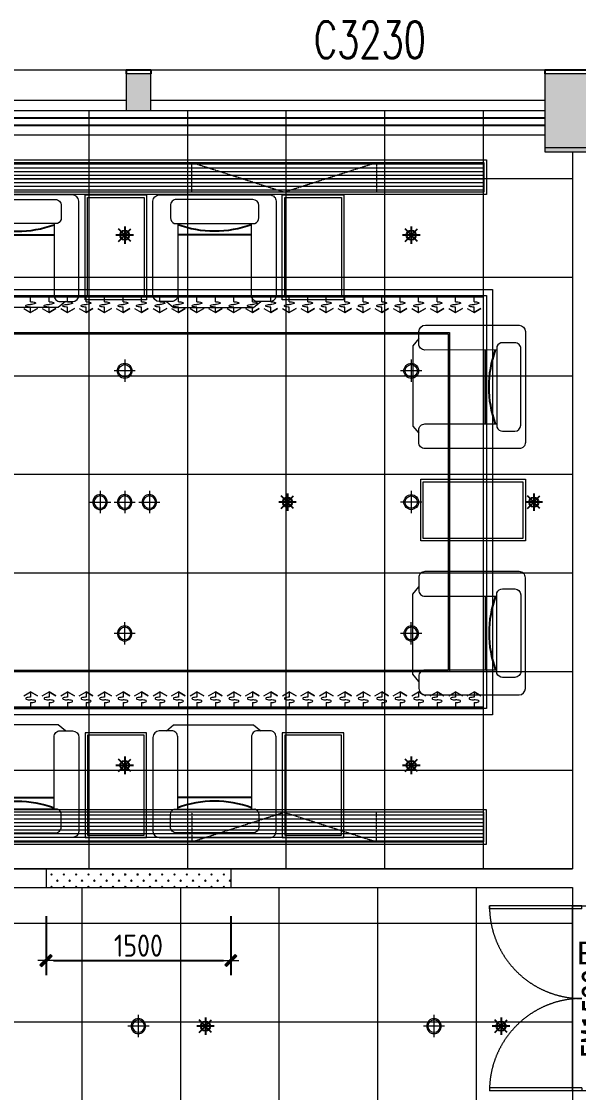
# Model space of a CAD drawing. Header units: millimetres. Extents: x 33621 to 401573, y -91663 to 133135.
# Drawn here: x 228307 to 232831, y -50974 to -42287 of the extents above; entities that cross this region are included whole.
import ezdxf
from ezdxf.enums import TextEntityAlignment as Align

# ---------------------------------------------------------------- set-up
doc = ezdxf.new("R2010")
doc.units = ezdxf.units.MM
doc.header["$LTSCALE"] = 10
for name, pattern in [('DASH', [0.35, 0.25, -0.1]), ('DASHDOT2', [0.5, 0.25, -0.125, 0, -0.125]), ('DOTE', [2.42, 2, -0.2, 0.02, -0.2]), ('HIDDEN', [0.375, 0.25, -0.125, 0, 0])]:
    doc.linetypes.add(name, pattern=pattern)
doc.layers.get('0').update_dxf_attribs({"color": 253})
doc.layers.get('Defpoints').update_dxf_attribs({"color": 250})
for name, color, linetype in [('3', 253, 'Continuous'), ('EQUIP_喷头', 253, 'Continuous'), ('FF-FURN', 253, 'Continuous'), ('SURFACE', 253, 'Continuous'), ('WINDOW_TEXT', 253, 'Continuous')]:
    doc.layers.add(name, color=color, linetype=linetype)
for name, color, linetype, lineweight in [('COLUMN', 253, 'Continuous', 0), ('DOOR【门】', 253, 'Continuous', 0), ('DS-4BS-FINISH【墙完成线】', 253, 'Continuous', 0), ('FC-FLOOR【地材分格】', 253, 'Continuous', 0), ('FF-Door【门】', 253, 'Continuous', 0), ('FF-FURN【成品家私】', 253, 'Continuous', 0), ('PUB_HATCH', 253, 'Continuous', 0), ('RC-FCU【空调设备】', 253, 'Continuous', 0), ('RC-FIN【天花轮廓线】', 253, 'Continuous', 0), ('RC-LIGHT【天花灯具】', 253, 'Continuous', 0), ('RC-LIGHT【灯带】', 253, 'DASHDOT2', 0), ('RC-STR【天花细线】', 253, 'Continuous', 0), ('TXT【平面空间文字】', 253, 'Continuous', 0), ('WALL', 253, 'Continuous', 0), ('Wall【墙体】', 253, 'Continuous', 0), ('WINDOW', 253, 'Continuous', 0), ('新建墙体', 253, 'Continuous', 0)]:
    doc.layers.add(name, color=color, linetype=linetype, lineweight=lineweight)
doc.styles.add('_TCH_WINDOW', font='SIMPLEX', dxfattribs={"bigfont": 'GBCBIG'})
doc.styles.add('CCD_DIM', font='ARCHS.SHX')
doc.styles.add('XZC', font='SIMPLEX.SHX', dxfattribs={"width": 0.7, "bigfont": 'hztxt.shx'})
doc.styles.add('文字', font='')
doc.styles.get('文字').set_extended_font_data('SimSun')
doc.linetypes.add('LED_LINE', pattern='A,12.7,-5.08,["LED",XZC,S=2.54,R=0,X=-2.54,Y=-1.27],-6.35', length=24.13)
doc.dimstyles.new('ZL_1：60', dxfattribs={"dimscale": 60, "dimtxt": 3, "dimasz": 1, "dimexe": 2, "dimexo": 2, "dimgap": 0.5, "dimtad": 1, "dimdec": 0, "dimrnd": 5, "dimdsep": 46, "dimtxsty": 'CCD_DIM', "dimblk": 'WS-cj', "dimblk1": 'WS-cj', "dimblk2": 'WS-cj', "dimcen": 0, "dimclrd": 44, "dimclre": 44, "dimclrt": 2, "dimadec": 0, "dimazin": 0, "dimtfac": 1, "dimtdec": 0, "dimtix": 1, "dimtofl": 0, "dimtmove": 2, "dimatfit": 3, "dimldrblk": 'hl_arrow2', "dimfxl": 6, "dimfxlon": 1, "dimarcsym": 0})
pattern_1 = [(360, (-5703957.705, -1241372.92), (7e-15, 30), [])]

# ---------------------------------------------------------------- blocks, each defined once
blk = doc.blocks.new('$WINLIB2D$00000004')
for p, q in [((-0.5, 0.5), (0.5, 0.5)), ((-0.5, 0.5), (-0.5, -0.5)), ((0.5, -0.5), (0.5, 0.5)), ((-0.5, 0.2406), (0.5, 0.2406)), ((-0.5, -0.5), (0.5, -0.5))]:
    blk.add_line(p, q)
blk = doc.blocks.new('做成ACAD TuKuai0038')
at = {"linetype": 'Continuous'}
for points in [[(23.7, 302.6), (416.4, 559, 0.414214), (428, 614.4), (384.3, 681.3, 0.401507), (325.3, 693), (-186.5, 358.8, 0.379737), (-197, 301.7), (197, -301.7, 0.414214), (252.4, -313.3), (766.8, 22.5, 0.414214), (778.4, 77.9), (734.6, 144.9, 0.414214), (679.3, 156.5), (286.9, -99.8)], [(-99, 278.9), (-32.9, 322.1, -0.307682), (11.4, 321.3), (298.9, -118.2, -0.311698), (282, -159.7), (215.9, -202.9, -0.41398), (161.3, -191.4), (-110.4, 224.3, -0.414214), (-99, 278.9, -1.849117)]]:
    blk.add_lwpolyline(points, format="xyb", dxfattribs=at)
blk.add_lwpolyline([(409.5, 642.7), (468.1, 624.4), (752.9, 188.3), (746.1, 127.3)], dxfattribs=at)
at = {"layer": 'FF-FURN', "color": 57, "linetype": 'Continuous'}
blk.add_line((348.8, -59.3), (85.8, 343.1), dxfattribs=at)
blk.add_arc((-383.7, -250.9), 695.4, 12.94173, 53.39279, dxfattribs=at)
blk = doc.blocks.new('DOOR_D02')
at = {"layer": 'FF-Door【门】'}
for p, q in [((-0.4842, 0.4998), (-0.5, 0.4998)), ((-0.5, 0), (-0.5, 0.4998)), ((-0.4842, 0), (-0.4842, 0.5)), ((0.4842, 0), (0.4842, 0.5)), ((0.4842, 0.4998), (0.5, 0.4998)), ((0.5, 0), (0.5, 0.4998)), ((-0.4842, 0), (-0.5, 0)), ((0.4842, 0), (0.5, 0))]:
    blk.add_line(p, q, dxfattribs=at)
at = {"layer": 'FF-Door【门】', "color": 8, "linetype": 'HIDDEN', "ltscale": 15}
for centre, start, end in [((-0.5, 0), 0, 90), ((0.4995, 0), 90, 180)]:
    blk.add_arc(centre, 0.4998, start, end, dxfattribs=at)
blk = doc.blocks.new('*U288')
for p, q in [((0, 0), (10500, 0)), ((10500, 0), (10500, -12)), ((10500, -12), (0, -12)), ((6825, -49.3), (6825, -12)), ((6975, -49.3), (6975, -12)), ((7125, -49.3), (7125, -12)), ((7275, -49.3), (7275, -12)), ((7425, -49.3), (7425, -12)), ((7575, -49.3), (7575, -12)), ((7725, -49.3), (7725, -12)), ((7875, -49.3), (7875, -12)), ((8025, -49.3), (8025, -12)), ((8175, -49.3), (8175, -12)), ((8325, -49.3), (8325, -12)), ((8475, -49.3), (8475, -12)), ((8625, -49.3), (8625, -12)), ((8775, -49.3), (8775, -12)), ((8925, -49.3), (8925, -12)), ((9075, -49.3), (9075, -12)), ((9225, -49.3), (9225, -12)), ((9375, -49.3), (9375, -12)), ((9525, -49.3), (9525, -12)), ((9675, -49.3), (9675, -12)), ((9825, -49.3), (9825, -12)), ((9975, -49.3), (9975, -12)), ((10125, -49.3), (10125, -12)), ((10275, -49.3), (10275, -12)), ((10425, -49.3), (10425, -12)), ((10425, -49.3), (10425, -12)), ((6769.6, -104.5), (6825, -136.2)), ((6825, -136.2), (6825, -93.2)), ((6880.4, -104.5), (6825, -136.2)), ((6825, -136.2), (6880.4, -104.5)), ((6919.6, -104.5), (6975, -136.2)), ((6975, -136.2), (6975, -93.2)), ((7030.4, -104.5), (6975, -136.2)), ((6975, -136.2), (7030.4, -104.5)), ((7069.6, -104.5), (7125, -136.2)), ((7125, -136.2), (7125, -93.2)), ((7180.4, -104.5), (7125, -136.2)), ((7125, -136.2), (7180.4, -104.5)), ((7219.6, -104.5), (7275, -136.2)), ((7275, -136.2), (7275, -93.2)), ((7330.4, -104.5), (7275, -136.2)), ((7275, -136.2), (7330.4, -104.5)), ((7369.6, -104.5), (7425, -136.2)), ((7425, -136.2), (7425, -93.2)), ((7480.4, -104.5), (7425, -136.2)), ((7425, -136.2), (7480.4, -104.5)), ((7519.6, -104.5), (7575, -136.2)), ((7575, -136.2), (7575, -93.2)), ((7630.4, -104.5), (7575, -136.2)), ((7575, -136.2), (7630.4, -104.5)), ((7669.6, -104.5), (7725, -136.2)), ((7725, -136.2), (7725, -93.2)), ((7780.4, -104.5), (7725, -136.2)), ((7725, -136.2), (7780.4, -104.5)), ((7819.6, -104.5), (7875, -136.2)), ((7875, -136.2), (7875, -93.2)), ((7930.4, -104.5), (7875, -136.2)), ((7875, -136.2), (7930.4, -104.5)), ((7969.6, -104.5), (8025, -136.2)), ((8025, -136.2), (8025, -93.2)), ((8080.4, -104.5), (8025, -136.2)), ((8025, -136.2), (8080.4, -104.5)), ((8119.6, -104.5), (8175, -136.2)), ((8175, -136.2), (8175, -93.2)), ((8230.4, -104.5), (8175, -136.2)), ((8175, -136.2), (8230.4, -104.5)), ((8269.6, -104.5), (8325, -136.2)), ((8325, -136.2), (8325, -93.2)), ((8380.4, -104.5), (8325, -136.2)), ((8325, -136.2), (8380.4, -104.5)), ((8419.6, -104.5), (8475, -136.2)), ((8475, -136.2), (8475, -93.2)), ((8530.4, -104.5), (8475, -136.2)), ((8475, -136.2), (8530.4, -104.5)), ((8569.6, -104.5), (8625, -136.2)), ((8625, -136.2), (8625, -93.2)), ((8680.4, -104.5), (8625, -136.2)), ((8625, -136.2), (8680.4, -104.5)), ((8719.6, -104.5), (8775, -136.2)), ((8775, -136.2), (8775, -93.2)), ((8830.4, -104.5), (8775, -136.2)), ((8775, -136.2), (8830.4, -104.5)), ((8869.6, -104.5), (8925, -136.2)), ((8925, -136.2), (8925, -93.2)), ((8980.4, -104.5), (8925, -136.2)), ((8925, -136.2), (8980.4, -104.5)), ((9019.6, -104.5), (9075, -136.2)), ((9075, -136.2), (9075, -93.2)), ((9130.4, -104.5), (9075, -136.2)), ((9075, -136.2), (9130.4, -104.5)), ((9169.6, -104.5), (9225, -136.2)), ((9225, -136.2), (9225, -93.2)), ((9280.4, -104.5), (9225, -136.2)), ((9225, -136.2), (9280.4, -104.5)), ((9319.6, -104.5), (9375, -136.2)), ((9375, -136.2), (9375, -93.2)), ((9430.4, -104.5), (9375, -136.2)), ((9375, -136.2), (9430.4, -104.5)), ((9469.6, -104.5), (9525, -136.2)), ((9525, -136.2), (9525, -93.2)), ((9580.4, -104.5), (9525, -136.2)), ((9525, -136.2), (9580.4, -104.5)), ((9619.6, -104.5), (9675, -136.2)), ((9675, -136.2), (9675, -93.2)), ((9730.4, -104.5), (9675, -136.2)), ((9675, -136.2), (9730.4, -104.5)), ((9769.6, -104.5), (9825, -136.2)), ((9825, -136.2), (9825, -93.2)), ((9880.4, -104.5), (9825, -136.2)), ((9825, -136.2), (9880.4, -104.5)), ((9919.6, -104.5), (9975, -136.2)), ((9975, -136.2), (9975, -93.2)), ((10030.4, -104.5), (9975, -136.2)), ((9975, -136.2), (10030.4, -104.5)), ((10069.6, -104.5), (10125, -136.2)), ((10125, -136.2), (10125, -93.2)), ((10180.4, -104.5), (10125, -136.2)), ((10125, -136.2), (10180.4, -104.5)), ((10219.6, -104.5), (10275, -136.2)), ((10275, -136.2), (10275, -93.2)), ((10330.4, -104.5), (10275, -136.2)), ((10275, -136.2), (10330.4, -104.5)), ((10369.6, -104.5), (10425, -136.2)), ((10369.6, -104.5), (10425, -136.2)), ((10425, -136.2), (10425, -93.2)), ((10425, -136.2), (10425, -93.2)), ((10480.4, -104.5), (10425, -136.2)), ((10425, -136.2), (10480.4, -104.5)), ((10480.4, -104.5), (10425, -136.2)), ((10425, -136.2), (10480.4, -104.5))]:
    blk.add_line(p, q)
at = {"extrusion": (0, 0, -1)}
for centre, major_axis, start_param, end_param in [((6790, -82.2), (3.69, -3.69), 1.137309, 3.57508), ((6822.5, -170.8), (-70.4, -70.4), 2.004284, 2.381239), ((6827.5, -148.9), (-70.4, -70.4), 2.33115, 2.708105), ((6827.5, 28.3), (70.4, -70.4), 0.433488, 0.810442), ((6860, -60.3), (3.69, -3.69), 4.278901, 6.716673), ((6940, -82.2), (3.69, -3.69), 1.137309, 3.57508), ((6972.5, -170.8), (-70.4, -70.4), 2.004284, 2.381239), ((6977.5, -148.9), (-70.4, -70.4), 2.33115, 2.708105), ((6977.5, 28.3), (70.4, -70.4), 0.433488, 0.810442), ((7010, -60.3), (3.69, -3.69), 4.278901, 6.716673), ((7090, -82.2), (3.69, -3.69), 1.137309, 3.57508), ((7122.5, -170.8), (-70.4, -70.4), 2.004284, 2.381239), ((7127.5, -148.9), (-70.4, -70.4), 2.33115, 2.708105), ((7127.5, 28.3), (70.4, -70.4), 0.433488, 0.810442), ((7160, -60.3), (3.69, -3.69), 4.278901, 6.716673), ((7240, -82.2), (3.69, -3.69), 1.137309, 3.57508), ((7272.5, -170.8), (-70.4, -70.4), 2.004284, 2.381239), ((7277.5, -148.9), (-70.4, -70.4), 2.33115, 2.708105), ((7277.5, 28.3), (70.4, -70.4), 0.433488, 0.810442), ((7310, -60.3), (3.69, -3.69), 4.278901, 6.716673), ((7390, -82.2), (3.69, -3.69), 1.137309, 3.57508), ((7422.5, -170.8), (-70.4, -70.4), 2.004284, 2.381239), ((7427.5, -148.9), (-70.4, -70.4), 2.33115, 2.708105), ((7427.5, 28.3), (70.4, -70.4), 0.433488, 0.810442), ((7460, -60.3), (3.69, -3.69), 4.278901, 6.716673), ((7540, -82.2), (3.69, -3.69), 1.137309, 3.57508), ((7572.5, -170.8), (-70.4, -70.4), 2.004284, 2.381239), ((7577.5, -148.9), (-70.4, -70.4), 2.33115, 2.708105), ((7577.5, 28.3), (70.4, -70.4), 0.433488, 0.810442), ((7610, -60.3), (3.69, -3.69), 4.278901, 6.716673), ((7690, -82.2), (3.69, -3.69), 1.137309, 3.57508), ((7722.5, -170.8), (-70.4, -70.4), 2.004284, 2.381239), ((7727.5, -148.9), (-70.4, -70.4), 2.33115, 2.708105), ((7727.5, 28.3), (70.4, -70.4), 0.433488, 0.810442), ((7760, -60.3), (3.69, -3.69), 4.278901, 6.716673), ((7840, -82.2), (3.69, -3.69), 1.137309, 3.57508), ((7872.5, -170.8), (-70.4, -70.4), 2.004284, 2.381239), ((7877.5, -148.9), (-70.4, -70.4), 2.33115, 2.708105), ((7877.5, 28.3), (70.4, -70.4), 0.433488, 0.810442), ((7910, -60.3), (3.69, -3.69), 4.278901, 6.716673), ((7990, -82.2), (3.69, -3.69), 1.137309, 3.57508), ((8022.5, -170.8), (-70.4, -70.4), 2.004284, 2.381239), ((8027.5, -148.9), (-70.4, -70.4), 2.33115, 2.708105), ((8027.5, 28.3), (70.4, -70.4), 0.433488, 0.810442), ((8060, -60.3), (3.69, -3.69), 4.278901, 6.716673), ((8140, -82.2), (3.69, -3.69), 1.137309, 3.57508), ((8172.5, -170.8), (-70.4, -70.4), 2.004284, 2.381239), ((8177.5, -148.9), (-70.4, -70.4), 2.33115, 2.708105), ((8177.5, 28.3), (70.4, -70.4), 0.433488, 0.810442), ((8210, -60.3), (3.69, -3.69), 4.278901, 6.716673), ((8290, -82.2), (3.69, -3.69), 1.137309, 3.57508), ((8322.5, -170.8), (-70.4, -70.4), 2.004284, 2.381239), ((8327.5, -148.9), (-70.4, -70.4), 2.33115, 2.708105), ((8327.5, 28.3), (70.4, -70.4), 0.433488, 0.810442), ((8360, -60.3), (3.69, -3.69), 4.278901, 6.716673), ((8440, -82.2), (3.69, -3.69), 1.137309, 3.57508), ((8472.5, -170.8), (-70.4, -70.4), 2.004284, 2.381239), ((8477.5, -148.9), (-70.4, -70.4), 2.33115, 2.708105), ((8477.5, 28.3), (70.4, -70.4), 0.433488, 0.810442), ((8510, -60.3), (3.69, -3.69), 4.278901, 6.716673), ((8590, -82.2), (3.69, -3.69), 1.137309, 3.57508), ((8622.5, -170.8), (-70.4, -70.4), 2.004284, 2.381239), ((8627.5, -148.9), (-70.4, -70.4), 2.33115, 2.708105), ((8627.5, 28.3), (70.4, -70.4), 0.433488, 0.810442), ((8660, -60.3), (3.69, -3.69), 4.278901, 6.716673), ((8740, -82.2), (3.69, -3.69), 1.137309, 3.57508), ((8772.5, -170.8), (-70.4, -70.4), 2.004284, 2.381239), ((8777.5, -148.9), (-70.4, -70.4), 2.33115, 2.708105), ((8777.5, 28.3), (70.4, -70.4), 0.433488, 0.810442), ((8810, -60.3), (3.69, -3.69), 4.278901, 6.716673), ((8890, -82.2), (3.69, -3.69), 1.137309, 3.57508), ((8922.5, -170.8), (-70.4, -70.4), 2.004284, 2.381239), ((8927.5, -148.9), (-70.4, -70.4), 2.33115, 2.708105), ((8927.5, 28.3), (70.4, -70.4), 0.433488, 0.810442), ((8960, -60.3), (3.69, -3.69), 4.278901, 6.716673), ((9040, -82.2), (3.69, -3.69), 1.137309, 3.57508), ((9072.5, -170.8), (-70.4, -70.4), 2.004284, 2.381239), ((9077.5, -148.9), (-70.4, -70.4), 2.33115, 2.708105), ((9077.5, 28.3), (70.4, -70.4), 0.433488, 0.810442), ((9110, -60.3), (3.69, -3.69), 4.278901, 6.716673), ((9190, -82.2), (3.69, -3.69), 1.137309, 3.57508), ((9222.5, -170.8), (-70.4, -70.4), 2.004284, 2.381239), ((9227.5, -148.9), (-70.4, -70.4), 2.33115, 2.708105), ((9227.5, 28.3), (70.4, -70.4), 0.433488, 0.810442), ((9260, -60.3), (3.69, -3.69), 4.278901, 6.716673), ((9340, -82.2), (3.69, -3.69), 1.137309, 3.57508), ((9372.5, -170.8), (-70.4, -70.4), 2.004284, 2.381239), ((9377.5, -148.9), (-70.4, -70.4), 2.33115, 2.708105), ((9377.5, 28.3), (70.4, -70.4), 0.433488, 0.810442), ((9410, -60.3), (3.69, -3.69), 4.278901, 6.716673), ((9490, -82.2), (3.69, -3.69), 1.137309, 3.57508), ((9522.5, -170.8), (-70.4, -70.4), 2.004284, 2.381239), ((9527.5, -148.9), (-70.4, -70.4), 2.33115, 2.708105), ((9527.5, 28.3), (70.4, -70.4), 0.433488, 0.810442), ((9560, -60.3), (3.69, -3.69), 4.278901, 6.716673), ((9640, -82.2), (3.69, -3.69), 1.137309, 3.57508), ((9672.5, -170.8), (-70.4, -70.4), 2.004284, 2.381239), ((9677.5, -148.9), (-70.4, -70.4), 2.33115, 2.708105), ((9677.5, 28.3), (70.4, -70.4), 0.433488, 0.810442), ((9710, -60.3), (3.69, -3.69), 4.278901, 6.716673), ((9790, -82.2), (3.69, -3.69), 1.137309, 3.57508), ((9822.5, -170.8), (-70.4, -70.4), 2.004284, 2.381239), ((9827.5, -148.9), (-70.4, -70.4), 2.33115, 2.708105), ((9827.5, 28.3), (70.4, -70.4), 0.433488, 0.810442), ((9860, -60.3), (3.69, -3.69), 4.278901, 6.716673), ((9940, -82.2), (3.69, -3.69), 1.137309, 3.57508), ((9972.5, -170.8), (-70.4, -70.4), 2.004284, 2.381239), ((9977.5, -148.9), (-70.4, -70.4), 2.33115, 2.708105), ((9977.5, 28.3), (70.4, -70.4), 0.433488, 0.810442), ((10010, -60.3), (3.69, -3.69), 4.278901, 6.716673), ((10090, -82.2), (3.69, -3.69), 1.137309, 3.57508), ((10122.5, -170.8), (-70.4, -70.4), 2.004284, 2.381239), ((10127.5, -148.9), (-70.4, -70.4), 2.33115, 2.708105), ((10127.5, 28.3), (70.4, -70.4), 0.433488, 0.810442), ((10160, -60.3), (3.69, -3.69), 4.278901, 6.716673), ((10240, -82.2), (3.69, -3.69), 1.137309, 3.57508), ((10272.5, -170.8), (-70.4, -70.4), 2.004284, 2.381239), ((10277.5, -148.9), (-70.4, -70.4), 2.33115, 2.708105), ((10277.5, 28.3), (70.4, -70.4), 0.433488, 0.810442), ((10310, -60.3), (3.69, -3.69), 4.278901, 6.716673), ((10390, -82.2), (3.69, -3.69), 1.137309, 3.57508), ((10390, -82.2), (3.69, -3.69), 1.137309, 3.57508), ((10422.5, -170.8), (-70.4, -70.4), 2.004284, 2.381239), ((10422.5, -170.8), (-70.4, -70.4), 2.004284, 2.381239), ((10427.5, -148.9), (-70.4, -70.4), 2.33115, 2.708105), ((10427.5, -148.9), (-70.4, -70.4), 2.33115, 2.708105), ((10427.5, 28.3), (70.4, -70.4), 0.433488, 0.810442), ((10427.5, 28.3), (70.4, -70.4), 0.433488, 0.810442), ((10460, -60.3), (3.69, -3.69), 4.278901, 6.716673), ((10460, -60.3), (3.69, -3.69), 4.278901, 6.716673), ((6822.5, 6.4), (70.4, -70.4), 0.760354, 1.137309), ((6972.5, 6.4), (70.4, -70.4), 0.760354, 1.137309), ((7122.5, 6.4), (70.4, -70.4), 0.760354, 1.137309), ((7272.5, 6.4), (70.4, -70.4), 0.760354, 1.137309), ((7422.5, 6.4), (70.4, -70.4), 0.760354, 1.137309), ((7572.5, 6.4), (70.4, -70.4), 0.760354, 1.137309), ((7722.5, 6.4), (70.4, -70.4), 0.760354, 1.137309), ((7872.5, 6.4), (70.4, -70.4), 0.760354, 1.137309), ((8022.5, 6.4), (70.4, -70.4), 0.760354, 1.137309), ((8172.5, 6.4), (70.4, -70.4), 0.760354, 1.137309), ((8322.5, 6.4), (70.4, -70.4), 0.760354, 1.137309), ((8472.5, 6.4), (70.4, -70.4), 0.760354, 1.137309), ((8622.5, 6.4), (70.4, -70.4), 0.760354, 1.137309), ((8772.5, 6.4), (70.4, -70.4), 0.760354, 1.137309), ((8922.5, 6.4), (70.4, -70.4), 0.760354, 1.137309), ((9072.5, 6.4), (70.4, -70.4), 0.760354, 1.137309), ((9222.5, 6.4), (70.4, -70.4), 0.760354, 1.137309), ((9372.5, 6.4), (70.4, -70.4), 0.760354, 1.137309), ((9522.5, 6.4), (70.4, -70.4), 0.760354, 1.137309), ((9672.5, 6.4), (70.4, -70.4), 0.760354, 1.137309), ((9822.5, 6.4), (70.4, -70.4), 0.760354, 1.137309), ((9972.5, 6.4), (70.4, -70.4), 0.760354, 1.137309), ((10122.5, 6.4), (70.4, -70.4), 0.760354, 1.137309), ((10272.5, 6.4), (70.4, -70.4), 0.760354, 1.137309), ((10422.5, 6.4), (70.4, -70.4), 0.760354, 1.137309), ((10422.5, 6.4), (70.4, -70.4), 0.760354, 1.137309)]:
    blk.add_ellipse(centre, major_axis=major_axis, ratio=1, start_param=start_param, end_param=end_param, dxfattribs=at)
blk = doc.blocks.new('圆形筒灯')
at = {"color": 251, "linetype": 'DOTE', "ltscale": 43.504693}
blk.add_line((0, 90.6), (0, -90.6), dxfattribs=at)
at = {"color": 251, "linetype": 'DOTE', "ltscale": 41.297046}
blk.add_line((86, 0), (-86, 0), dxfattribs=at)
blk.add_ellipse((0, 0), major_axis=(-42.4, 42.4), ratio=1, start_param=2.355868237233172, end_param=8.639053544412757)
at = {"color": 251}
blk.add_ellipse((0, 0), major_axis=(35.4, 35.4), ratio=1, start_param=5.49871431692557, end_param=11.78189962410516, dxfattribs=at)
blk = doc.blocks.new('*U287')
for p, q in [((0, 0), (10500, 0)), ((10500, 0), (10500, -12)), ((10500, -12), (0, -12)), ((6825, -49.3), (6825, -12)), ((6975, -49.3), (6975, -12)), ((7125, -49.3), (7125, -12)), ((7275, -49.3), (7275, -12)), ((7425, -49.3), (7425, -12)), ((7575, -49.3), (7575, -12)), ((7725, -49.3), (7725, -12)), ((7875, -49.3), (7875, -12)), ((8025, -49.3), (8025, -12)), ((8175, -49.3), (8175, -12)), ((8325, -49.3), (8325, -12)), ((8475, -49.3), (8475, -12)), ((8625, -49.3), (8625, -12)), ((8775, -49.3), (8775, -12)), ((8925, -49.3), (8925, -12)), ((9075, -49.3), (9075, -12)), ((9225, -49.3), (9225, -12)), ((9375, -49.3), (9375, -12)), ((9525, -49.3), (9525, -12)), ((9675, -49.3), (9675, -12)), ((9825, -49.3), (9825, -12)), ((9975, -49.3), (9975, -12)), ((10125, -49.3), (10125, -12)), ((10275, -49.3), (10275, -12)), ((10425, -49.3), (10425, -12)), ((10425, -49.3), (10425, -12)), ((6769.6, -104.5), (6825, -136.2)), ((6825, -136.2), (6825, -93.2)), ((6880.4, -104.5), (6825, -136.2)), ((6825, -136.2), (6880.4, -104.5)), ((6919.6, -104.5), (6975, -136.2)), ((6975, -136.2), (6975, -93.2)), ((7030.4, -104.5), (6975, -136.2)), ((6975, -136.2), (7030.4, -104.5)), ((7069.6, -104.5), (7125, -136.2)), ((7125, -136.2), (7125, -93.2)), ((7180.4, -104.5), (7125, -136.2)), ((7125, -136.2), (7180.4, -104.5)), ((7219.6, -104.5), (7275, -136.2)), ((7275, -136.2), (7275, -93.2)), ((7330.4, -104.5), (7275, -136.2)), ((7275, -136.2), (7330.4, -104.5)), ((7369.6, -104.5), (7425, -136.2)), ((7425, -136.2), (7425, -93.2)), ((7480.4, -104.5), (7425, -136.2)), ((7425, -136.2), (7480.4, -104.5)), ((7519.6, -104.5), (7575, -136.2)), ((7575, -136.2), (7575, -93.2)), ((7630.4, -104.5), (7575, -136.2)), ((7575, -136.2), (7630.4, -104.5)), ((7669.6, -104.5), (7725, -136.2)), ((7725, -136.2), (7725, -93.2)), ((7780.4, -104.5), (7725, -136.2)), ((7725, -136.2), (7780.4, -104.5)), ((7819.6, -104.5), (7875, -136.2)), ((7875, -136.2), (7875, -93.2)), ((7930.4, -104.5), (7875, -136.2)), ((7875, -136.2), (7930.4, -104.5)), ((7969.6, -104.5), (8025, -136.2)), ((8025, -136.2), (8025, -93.2)), ((8080.4, -104.5), (8025, -136.2)), ((8025, -136.2), (8080.4, -104.5)), ((8119.6, -104.5), (8175, -136.2)), ((8175, -136.2), (8175, -93.2)), ((8230.4, -104.5), (8175, -136.2)), ((8175, -136.2), (8230.4, -104.5)), ((8269.6, -104.5), (8325, -136.2)), ((8325, -136.2), (8325, -93.2)), ((8380.4, -104.5), (8325, -136.2)), ((8325, -136.2), (8380.4, -104.5)), ((8419.6, -104.5), (8475, -136.2)), ((8475, -136.2), (8475, -93.2)), ((8530.4, -104.5), (8475, -136.2)), ((8475, -136.2), (8530.4, -104.5)), ((8569.6, -104.5), (8625, -136.2)), ((8625, -136.2), (8625, -93.2)), ((8680.4, -104.5), (8625, -136.2)), ((8625, -136.2), (8680.4, -104.5)), ((8719.6, -104.5), (8775, -136.2)), ((8775, -136.2), (8775, -93.2)), ((8830.4, -104.5), (8775, -136.2)), ((8775, -136.2), (8830.4, -104.5)), ((8869.6, -104.5), (8925, -136.2)), ((8925, -136.2), (8925, -93.2)), ((8980.4, -104.5), (8925, -136.2)), ((8925, -136.2), (8980.4, -104.5)), ((9019.6, -104.5), (9075, -136.2)), ((9075, -136.2), (9075, -93.2)), ((9130.4, -104.5), (9075, -136.2)), ((9075, -136.2), (9130.4, -104.5)), ((9169.6, -104.5), (9225, -136.2)), ((9225, -136.2), (9225, -93.2)), ((9280.4, -104.5), (9225, -136.2)), ((9225, -136.2), (9280.4, -104.5)), ((9319.6, -104.5), (9375, -136.2)), ((9375, -136.2), (9375, -93.2)), ((9430.4, -104.5), (9375, -136.2)), ((9375, -136.2), (9430.4, -104.5)), ((9469.6, -104.5), (9525, -136.2)), ((9525, -136.2), (9525, -93.2)), ((9580.4, -104.5), (9525, -136.2)), ((9525, -136.2), (9580.4, -104.5)), ((9619.6, -104.5), (9675, -136.2)), ((9675, -136.2), (9675, -93.2)), ((9730.4, -104.5), (9675, -136.2)), ((9675, -136.2), (9730.4, -104.5)), ((9769.6, -104.5), (9825, -136.2)), ((9825, -136.2), (9825, -93.2)), ((9880.4, -104.5), (9825, -136.2)), ((9825, -136.2), (9880.4, -104.5)), ((9919.6, -104.5), (9975, -136.2)), ((9975, -136.2), (9975, -93.2)), ((10030.4, -104.5), (9975, -136.2)), ((9975, -136.2), (10030.4, -104.5)), ((10069.6, -104.5), (10125, -136.2)), ((10125, -136.2), (10125, -93.2)), ((10180.4, -104.5), (10125, -136.2)), ((10125, -136.2), (10180.4, -104.5)), ((10219.6, -104.5), (10275, -136.2)), ((10275, -136.2), (10275, -93.2)), ((10330.4, -104.5), (10275, -136.2)), ((10275, -136.2), (10330.4, -104.5)), ((10369.6, -104.5), (10425, -136.2)), ((10369.6, -104.5), (10425, -136.2)), ((10425, -136.2), (10425, -93.2)), ((10425, -136.2), (10425, -93.2)), ((10480.4, -104.5), (10425, -136.2)), ((10425, -136.2), (10480.4, -104.5)), ((10480.4, -104.5), (10425, -136.2)), ((10425, -136.2), (10480.4, -104.5))]:
    blk.add_line(p, q)
at = {"extrusion": (0, 0, -1)}
for centre, major_axis, start_param, end_param in [((6790, -82.2), (3.69, -3.69), 1.137309, 3.57508), ((6822.5, -170.8), (-70.4, -70.4), 2.004284, 2.381239), ((6827.5, -148.9), (-70.4, -70.4), 2.33115, 2.708105), ((6827.5, 28.3), (70.4, -70.4), 0.433488, 0.810442), ((6860, -60.3), (3.69, -3.69), 4.278901, 6.716673), ((6940, -82.2), (3.69, -3.69), 1.137309, 3.57508), ((6972.5, -170.8), (-70.4, -70.4), 2.004284, 2.381239), ((6977.5, -148.9), (-70.4, -70.4), 2.33115, 2.708105), ((6977.5, 28.3), (70.4, -70.4), 0.433488, 0.810442), ((7010, -60.3), (3.69, -3.69), 4.278901, 6.716673), ((7090, -82.2), (3.69, -3.69), 1.137309, 3.57508), ((7122.5, -170.8), (-70.4, -70.4), 2.004284, 2.381239), ((7127.5, -148.9), (-70.4, -70.4), 2.33115, 2.708105), ((7127.5, 28.3), (70.4, -70.4), 0.433488, 0.810442), ((7160, -60.3), (3.69, -3.69), 4.278901, 6.716673), ((7240, -82.2), (3.69, -3.69), 1.137309, 3.57508), ((7272.5, -170.8), (-70.4, -70.4), 2.004284, 2.381239), ((7277.5, -148.9), (-70.4, -70.4), 2.33115, 2.708105), ((7277.5, 28.3), (70.4, -70.4), 0.433488, 0.810442), ((7310, -60.3), (3.69, -3.69), 4.278901, 6.716673), ((7390, -82.2), (3.69, -3.69), 1.137309, 3.57508), ((7422.5, -170.8), (-70.4, -70.4), 2.004284, 2.381239), ((7427.5, -148.9), (-70.4, -70.4), 2.33115, 2.708105), ((7427.5, 28.3), (70.4, -70.4), 0.433488, 0.810442), ((7460, -60.3), (3.69, -3.69), 4.278901, 6.716673), ((7540, -82.2), (3.69, -3.69), 1.137309, 3.57508), ((7572.5, -170.8), (-70.4, -70.4), 2.004284, 2.381239), ((7577.5, -148.9), (-70.4, -70.4), 2.33115, 2.708105), ((7577.5, 28.3), (70.4, -70.4), 0.433488, 0.810442), ((7610, -60.3), (3.69, -3.69), 4.278901, 6.716673), ((7690, -82.2), (3.69, -3.69), 1.137309, 3.57508), ((7722.5, -170.8), (-70.4, -70.4), 2.004284, 2.381239), ((7727.5, -148.9), (-70.4, -70.4), 2.33115, 2.708105), ((7727.5, 28.3), (70.4, -70.4), 0.433488, 0.810442), ((7760, -60.3), (3.69, -3.69), 4.278901, 6.716673), ((7840, -82.2), (3.69, -3.69), 1.137309, 3.57508), ((7872.5, -170.8), (-70.4, -70.4), 2.004284, 2.381239), ((7877.5, -148.9), (-70.4, -70.4), 2.33115, 2.708105), ((7877.5, 28.3), (70.4, -70.4), 0.433488, 0.810442), ((7910, -60.3), (3.69, -3.69), 4.278901, 6.716673), ((7990, -82.2), (3.69, -3.69), 1.137309, 3.57508), ((8022.5, -170.8), (-70.4, -70.4), 2.004284, 2.381239), ((8027.5, -148.9), (-70.4, -70.4), 2.33115, 2.708105), ((8027.5, 28.3), (70.4, -70.4), 0.433488, 0.810442), ((8060, -60.3), (3.69, -3.69), 4.278901, 6.716673), ((8140, -82.2), (3.69, -3.69), 1.137309, 3.57508), ((8172.5, -170.8), (-70.4, -70.4), 2.004284, 2.381239), ((8177.5, -148.9), (-70.4, -70.4), 2.33115, 2.708105), ((8177.5, 28.3), (70.4, -70.4), 0.433488, 0.810442), ((8210, -60.3), (3.69, -3.69), 4.278901, 6.716673), ((8290, -82.2), (3.69, -3.69), 1.137309, 3.57508), ((8322.5, -170.8), (-70.4, -70.4), 2.004284, 2.381239), ((8327.5, -148.9), (-70.4, -70.4), 2.33115, 2.708105), ((8327.5, 28.3), (70.4, -70.4), 0.433488, 0.810442), ((8360, -60.3), (3.69, -3.69), 4.278901, 6.716673), ((8440, -82.2), (3.69, -3.69), 1.137309, 3.57508), ((8472.5, -170.8), (-70.4, -70.4), 2.004284, 2.381239), ((8477.5, -148.9), (-70.4, -70.4), 2.33115, 2.708105), ((8477.5, 28.3), (70.4, -70.4), 0.433488, 0.810442), ((8510, -60.3), (3.69, -3.69), 4.278901, 6.716673), ((8590, -82.2), (3.69, -3.69), 1.137309, 3.57508), ((8622.5, -170.8), (-70.4, -70.4), 2.004284, 2.381239), ((8627.5, -148.9), (-70.4, -70.4), 2.33115, 2.708105), ((8627.5, 28.3), (70.4, -70.4), 0.433488, 0.810442), ((8660, -60.3), (3.69, -3.69), 4.278901, 6.716673), ((8740, -82.2), (3.69, -3.69), 1.137309, 3.57508), ((8772.5, -170.8), (-70.4, -70.4), 2.004284, 2.381239), ((8777.5, -148.9), (-70.4, -70.4), 2.33115, 2.708105), ((8777.5, 28.3), (70.4, -70.4), 0.433488, 0.810442), ((8810, -60.3), (3.69, -3.69), 4.278901, 6.716673), ((8890, -82.2), (3.69, -3.69), 1.137309, 3.57508), ((8922.5, -170.8), (-70.4, -70.4), 2.004284, 2.381239), ((8927.5, -148.9), (-70.4, -70.4), 2.33115, 2.708105), ((8927.5, 28.3), (70.4, -70.4), 0.433488, 0.810442), ((8960, -60.3), (3.69, -3.69), 4.278901, 6.716673), ((9040, -82.2), (3.69, -3.69), 1.137309, 3.57508), ((9072.5, -170.8), (-70.4, -70.4), 2.004284, 2.381239), ((9077.5, -148.9), (-70.4, -70.4), 2.33115, 2.708105), ((9077.5, 28.3), (70.4, -70.4), 0.433488, 0.810442), ((9110, -60.3), (3.69, -3.69), 4.278901, 6.716673), ((9190, -82.2), (3.69, -3.69), 1.137309, 3.57508), ((9222.5, -170.8), (-70.4, -70.4), 2.004284, 2.381239), ((9227.5, -148.9), (-70.4, -70.4), 2.33115, 2.708105), ((9227.5, 28.3), (70.4, -70.4), 0.433488, 0.810442), ((9260, -60.3), (3.69, -3.69), 4.278901, 6.716673), ((9340, -82.2), (3.69, -3.69), 1.137309, 3.57508), ((9372.5, -170.8), (-70.4, -70.4), 2.004284, 2.381239), ((9377.5, -148.9), (-70.4, -70.4), 2.33115, 2.708105), ((9377.5, 28.3), (70.4, -70.4), 0.433488, 0.810442), ((9410, -60.3), (3.69, -3.69), 4.278901, 6.716673), ((9490, -82.2), (3.69, -3.69), 1.137309, 3.57508), ((9522.5, -170.8), (-70.4, -70.4), 2.004284, 2.381239), ((9527.5, -148.9), (-70.4, -70.4), 2.33115, 2.708105), ((9527.5, 28.3), (70.4, -70.4), 0.433488, 0.810442), ((9560, -60.3), (3.69, -3.69), 4.278901, 6.716673), ((9640, -82.2), (3.69, -3.69), 1.137309, 3.57508), ((9672.5, -170.8), (-70.4, -70.4), 2.004284, 2.381239), ((9677.5, -148.9), (-70.4, -70.4), 2.33115, 2.708105), ((9677.5, 28.3), (70.4, -70.4), 0.433488, 0.810442), ((9710, -60.3), (3.69, -3.69), 4.278901, 6.716673), ((9790, -82.2), (3.69, -3.69), 1.137309, 3.57508), ((9822.5, -170.8), (-70.4, -70.4), 2.004284, 2.381239), ((9827.5, -148.9), (-70.4, -70.4), 2.33115, 2.708105), ((9827.5, 28.3), (70.4, -70.4), 0.433488, 0.810442), ((9860, -60.3), (3.69, -3.69), 4.278901, 6.716673), ((9940, -82.2), (3.69, -3.69), 1.137309, 3.57508), ((9972.5, -170.8), (-70.4, -70.4), 2.004284, 2.381239), ((9977.5, -148.9), (-70.4, -70.4), 2.33115, 2.708105), ((9977.5, 28.3), (70.4, -70.4), 0.433488, 0.810442), ((10010, -60.3), (3.69, -3.69), 4.278901, 6.716673), ((10090, -82.2), (3.69, -3.69), 1.137309, 3.57508), ((10122.5, -170.8), (-70.4, -70.4), 2.004284, 2.381239), ((10127.5, -148.9), (-70.4, -70.4), 2.33115, 2.708105), ((10127.5, 28.3), (70.4, -70.4), 0.433488, 0.810442), ((10160, -60.3), (3.69, -3.69), 4.278901, 6.716673), ((10240, -82.2), (3.69, -3.69), 1.137309, 3.57508), ((10272.5, -170.8), (-70.4, -70.4), 2.004284, 2.381239), ((10277.5, -148.9), (-70.4, -70.4), 2.33115, 2.708105), ((10277.5, 28.3), (70.4, -70.4), 0.433488, 0.810442), ((10310, -60.3), (3.69, -3.69), 4.278901, 6.716673), ((10390, -82.2), (3.69, -3.69), 1.137309, 3.57508), ((10390, -82.2), (3.69, -3.69), 1.137309, 3.57508), ((10422.5, -170.8), (-70.4, -70.4), 2.004284, 2.381239), ((10422.5, -170.8), (-70.4, -70.4), 2.004284, 2.381239), ((10427.5, -148.9), (-70.4, -70.4), 2.33115, 2.708105), ((10427.5, -148.9), (-70.4, -70.4), 2.33115, 2.708105), ((10427.5, 28.3), (70.4, -70.4), 0.433488, 0.810442), ((10427.5, 28.3), (70.4, -70.4), 0.433488, 0.810442), ((10460, -60.3), (3.69, -3.69), 4.278901, 6.716673), ((10460, -60.3), (3.69, -3.69), 4.278901, 6.716673), ((6822.5, 6.4), (70.4, -70.4), 0.760354, 1.137309), ((6972.5, 6.4), (70.4, -70.4), 0.760354, 1.137309), ((7122.5, 6.4), (70.4, -70.4), 0.760354, 1.137309), ((7272.5, 6.4), (70.4, -70.4), 0.760354, 1.137309), ((7422.5, 6.4), (70.4, -70.4), 0.760354, 1.137309), ((7572.5, 6.4), (70.4, -70.4), 0.760354, 1.137309), ((7722.5, 6.4), (70.4, -70.4), 0.760354, 1.137309), ((7872.5, 6.4), (70.4, -70.4), 0.760354, 1.137309), ((8022.5, 6.4), (70.4, -70.4), 0.760354, 1.137309), ((8172.5, 6.4), (70.4, -70.4), 0.760354, 1.137309), ((8322.5, 6.4), (70.4, -70.4), 0.760354, 1.137309), ((8472.5, 6.4), (70.4, -70.4), 0.760354, 1.137309), ((8622.5, 6.4), (70.4, -70.4), 0.760354, 1.137309), ((8772.5, 6.4), (70.4, -70.4), 0.760354, 1.137309), ((8922.5, 6.4), (70.4, -70.4), 0.760354, 1.137309), ((9072.5, 6.4), (70.4, -70.4), 0.760354, 1.137309), ((9222.5, 6.4), (70.4, -70.4), 0.760354, 1.137309), ((9372.5, 6.4), (70.4, -70.4), 0.760354, 1.137309), ((9522.5, 6.4), (70.4, -70.4), 0.760354, 1.137309), ((9672.5, 6.4), (70.4, -70.4), 0.760354, 1.137309), ((9822.5, 6.4), (70.4, -70.4), 0.760354, 1.137309), ((9972.5, 6.4), (70.4, -70.4), 0.760354, 1.137309), ((10122.5, 6.4), (70.4, -70.4), 0.760354, 1.137309), ((10272.5, 6.4), (70.4, -70.4), 0.760354, 1.137309), ((10422.5, 6.4), (70.4, -70.4), 0.760354, 1.137309), ((10422.5, 6.4), (70.4, -70.4), 0.760354, 1.137309)]:
    blk.add_ellipse(centre, major_axis=major_axis, ratio=1, start_param=start_param, end_param=end_param, dxfattribs=at)
blk = doc.blocks.new('WS-cj')
blk.add_hatch(color=2).paths.add_polyline_path([(0.59, 0.82), (-0.82, -0.59), (-0.59, -0.82), (0.82, 0.59)])
at = {"color": 2, "linetype": 'ByBlock', "lineweight": 0}
for p, q in [((-1.1, 0), (0, 0)), ((0, 0), (1.1, 0))]:
    blk.add_line(p, q, dxfattribs=at)
at = {"color": 2}
blk.add_lwpolyline([(0.59, 0.82), (-0.82, -0.59), (-0.59, -0.82), (0.82, 0.59)], close=True, dxfattribs=at)
blk = doc.blocks.new('*D366')
at = {"layer": 'Defpoints', "color": 0, "transparency": 16777216}
for p in [(228506.7, -49422.4), (230006.7, -49422.4), (230006.7, -49902.4)]:
    blk.add_point(p, dxfattribs=at)
at = {"layer": '新建墙体', "color": 44, "lineweight": -2, "transparency": 16777216}
for p, q in [((228506.7, -49542.4), (228506.7, -50022.4)), ((230006.7, -49542.4), (230006.7, -50022.4)), ((228566.7, -49902.4), (229946.7, -49902.4))]:
    blk.add_line(p, q, dxfattribs=at)
at = {"layer": '新建墙体', "color": 44, "lineweight": -2, "transparency": 16777216, "xscale": 60, "yscale": 60, "zscale": 60, "rotation": 180}
blk.add_blockref('WS-cj', (228506.7, -49902.4), dxfattribs=at)
at = {"layer": '新建墙体', "color": 44, "lineweight": -2, "transparency": 16777216, "xscale": 60, "yscale": 60, "zscale": 60}
blk.add_blockref('WS-cj', (230006.7, -49902.4), dxfattribs=at)
at = {"layer": '新建墙体', "color": 2, "transparency": 16777216, "insert": (229256.7, -49782.4), "char_height": 180, "attachment_point": 5, "style": 'CCD_DIM'}
blk.add_mtext('1500', dxfattribs=at)
blk = doc.blocks.new('hl_arrow2')
at = {"color": 2}
blk.add_line((-0.22, 0), (-1, 0), dxfattribs=at)
blk.add_lwpolyline([(-0.22, 0), (-0.86, -0.69), (-0.65, -0.86), (0, 0), (-0.65, 0.86), (-0.86, 0.69)], close=True, dxfattribs=at)
blk = doc.blocks.new('$TwtSys$00000125')
at = {"color": 9}
for p, q in [((0.57, 0), (-0.57, 0)), ((0.403, -0.403), (-0.403, 0.403)), ((-0.403, -0.403), (0.403, 0.403)), ((0, 0.57), (0, -0.57))]:
    blk.add_line(p, q, dxfattribs=at)
at = {"color": 8}
blk.add_circle((0, 0), 0.3, dxfattribs=at)

msp = doc.modelspace()

# ---------------------------------------------------------------- hatches: boundary and pattern name
at = {"layer": 'FC-FLOOR【地材分格】'}
h = msp.add_hatch(dxfattribs=at)
h.set_pattern_fill('_USER', color=256, scale=800, double=1, pattern_type=0)
h.set_pattern_definition([(0, (0, 0), (0, 800), []), (90, (0, 0), (-800, 5e-14), [])])
h.paths.add_polyline_path([(214931.7, -43010.6), (218156.7, -43010.6), (218156.7, -49310.6), (232781.7, -49310.6), (232781.7, -51076.7), (232556.7, -51076.7), (232556.7, -51569.3), (225956.7, -51569.3), (225956.7, -51110.6), (225356.7, -51110.6), (225356.7, -51569.3), (218756.7, -51560.6), (218756.7, -51110.6), (218156.7, -51110.6), (218156.7, -51560.6), (211556.7, -51560.6), (211556.7, -51110.6), (210956.7, -51110.6), (210956.7, -51560.6), (204356.7, -51560.6), (204356.7, -51110.6), (203756.7, -51110.6), (203756.7, -51560.6), (197156.7, -51560.6), (197156.7, -51110.6), (196556.7, -51110.6), (196556.7, -51560.6), (189956.7, -51560.6), (189956.7, -51110.6), (189356.7, -51110.6), (189356.7, -51560.6), (182756.7, -51560.6), (182756.7, -51110.6), (182156.7, -51110.6), (182156.7, -51560.6), (175556.7, -51560.6), (175556.7, -51110.6), (174956.7, -51110.6), (174956.7, -51560.6), (168356.7, -51560.6), (168356.7, -49340.6), (168356.7, -49310.6), (186131.2, -49310.6), (186131.2, -43010.6), (189356.7, -43010.6), (189356.7, -49310.6), (214931.7, -49310.6), (214931.7, -43310.6)])
h = msp.add_hatch(dxfattribs=at)
h.set_pattern_fill('_USER', color=256, scale=800, double=1, pattern_type=0)
h.set_pattern_definition([(0, (220856.7, -45960.56), (0, 800), []), (90, (220856.7, -45960.56), (-800, 5e-14), [])])
h.paths.add_polyline_path([(218756.7, -43010.6), (225356.7, -43010.6), (225356.7, -43310.6), (225956.7, -43310.6), (225956.7, -43010.6), (232556.7, -43010.6), (232556.7, -43344.4), (232781.7, -43344.4), (232781.7, -49160.6), (220856.7, -49160.6), (220856.7, -45410.6), (218306.7, -45410.6), (218306.7, -43310.6), (218756.7, -43310.6)])
at = {"layer": 'PUB_HATCH'}
for points in [[(229156.7, -43010.6), (229356.7, -43010.6), (229356.7, -42710.6), (229156.7, -42710.6)], [(232556.7, -43310.6), (233156.7, -43310.6), (233156.7, -42710.6), (232556.7, -42710.6)], [(232556.7, -43344.4), (233156.7, -43344.4), (233156.7, -42744.4), (232556.7, -42744.4)]]:
    msp.add_hatch(color=256, dxfattribs=at).paths.add_polyline_path(points)
at = {"layer": 'RC-FCU【空调设备】'}
h = msp.add_hatch(dxfattribs=at)
h.set_pattern_fill('_USER', color=8, scale=30, angle=360, pattern_type=0)
h.set_pattern_definition(pattern_1)
h.paths.add_polyline_path([(232061.7, -43670.6), (232061.7, -43430.6), (221576.7, -43430.6), (221576.7, -43670.6)])
h = msp.add_hatch(dxfattribs=at)
h.set_pattern_fill('_USER', color=8, scale=30, angle=360, pattern_type=0)
h.set_pattern_definition(pattern_1)
h.paths.add_polyline_path([(232061.7, -48700.6), (232061.7, -48940.6), (221576.7, -48940.6), (221576.7, -48700.6)])
at = {"layer": '新建墙体'}
h = msp.add_hatch(dxfattribs=at)
h.set_pattern_fill('石膏板', color=256, scale=20, pattern_type=2)
h.set_pattern_definition([(45, (2406494.96, -1420461.51), (-50.0000013, 50.0000013), [16, -54.71068]), (135, (2406606.28, -1420461.51), (-50.0000013, -50.0000013), [16, -54.71068])])
h.paths.add_polyline_path([(228506.7, -49160.6), (230006.7, -49160.6), (230006.7, -49310.6), (228506.7, -49310.6)])

# ---------------------------------------------------------------- linework, layer by layer
at = {"layer": '3'}
for p, q in [((232556.7, -43070.6), (225956.7, -43070.6)), ((232556.7, -43130.6), (225956.7, -43130.6))]:
    msp.add_line(p, q, dxfattribs=at)
at = {"layer": 'COLUMN'}
for p, q in [((233156.7, -42710.6), (232556.7, -42710.6)), ((232556.7, -43010.6), (232556.7, -43310.6)), ((232556.7, -43044.4), (232556.7, -43344.4)), ((232556.7, -43310.6), (233156.7, -43310.6)), ((232556.7, -43344.4), (233156.7, -43344.4))]:
    msp.add_line(p, q, dxfattribs=at)
at = {"layer": 'DS-4BS-FINISH【墙完成线】'}
for points in [[(215156.7, -43010.6), (218156.7, -43010.6), (218156.7, -49310.6), (232781.7, -49310.6), (232781.7, -51076.7), (232556.7, -51076.7), (232556.7, -51569.3), (225956.7, -51569.3), (225956.7, -51110.6), (225356.7, -51110.6), (225356.7, -51569.3), (218756.7, -51560.6), (218756.7, -51110.6), (218156.7, -51110.6), (218156.7, -51560.6), (211556.7, -51560.6)], [(218756.7, -43010.6), (225356.7, -43010.6), (225356.7, -43310.6), (225956.7, -43310.6), (225956.7, -43010.6), (232556.7, -43010.6), (232556.7, -43344.4), (232781.7, -43344.4), (232781.7, -49160.6), (220856.7, -49160.6), (220856.7, -45410.6), (218306.7, -45410.6), (218306.7, -43310.6), (218756.7, -43310.6), (218756.7, -43010.6)]]:
    msp.add_lwpolyline(points, dxfattribs=at)
at = {"layer": 'FF-FURN【成品家私】'}
for points in [[(229323.6, -44543.7), (228823.6, -44543.7), (228823.6, -43693.7), (229323.6, -43693.7)], [(230924.6, -44543.7), (230424.6, -44543.7), (230424.6, -43693.7), (230924.6, -43693.7)], [(229303.6, -44523.7), (228843.6, -44523.7), (228843.6, -43713.7), (229303.6, -43713.7)], [(230904.6, -44523.7), (230444.6, -44523.7), (230444.6, -43713.7), (230904.6, -43713.7)], [(232398.9, -45999.7), (232398.9, -46499.7), (231548.9, -46499.7), (231548.9, -45999.7)], [(232378.9, -46019.7), (232378.9, -46479.7), (231568.9, -46479.7), (231568.9, -46019.7)], [(229323.6, -48055.7), (228823.6, -48055.7), (228823.6, -48905.7), (229323.6, -48905.7)], [(229303.6, -48075.7), (228843.6, -48075.7), (228843.6, -48885.7), (229303.6, -48885.7)], [(230924.6, -48055.7), (230424.6, -48055.7), (230424.6, -48905.7), (230924.6, -48905.7)], [(230904.6, -48075.7), (230444.6, -48075.7), (230444.6, -48885.7), (230904.6, -48885.7)]]:
    msp.add_lwpolyline(points, close=True, dxfattribs=at)
at = {"layer": 'RC-FCU【空调设备】'}
for points in [[(221556.7, -43690.6), (221556.7, -43410.6), (232081.7, -43410.6), (232081.7, -43690.6)], [(221556.7, -48680.6), (221556.7, -48960.6), (232081.7, -48960.6), (232081.7, -48680.6)]]:
    msp.add_lwpolyline(points, close=True, dxfattribs=at)
at = {"layer": 'RC-FCU【空调设备】', "color": 8}
for points in [[(221576.7, -43670.6), (221576.7, -43430.6), (232061.7, -43430.6), (232061.7, -43670.6)], [(221576.7, -48700.6), (221576.7, -48940.6), (232061.7, -48940.6), (232061.7, -48700.6)]]:
    msp.add_lwpolyline(points, close=True, dxfattribs=at)
at = {"layer": 'RC-FCU【空调设备】', "color": 8, "linetype": 'DASH'}
for points in [[(229690, -43670.6), (229690, -43430.6), (231190, -43430.6), (231190, -43670.6)], [(229690, -48700.6), (229690, -48940.6), (231190, -48940.6), (231190, -48700.6)]]:
    msp.add_lwpolyline(points, close=True, dxfattribs=at)
for points in [[(229690, -43430.6), (230440, -43670.6), (231190, -43430.6)], [(229690, -48940.6), (230440, -48700.6), (231190, -48940.6)]]:
    msp.add_lwpolyline(points, dxfattribs=at)
at = {"layer": 'RC-FIN【天花轮廓线】'}
msp.add_line((232556.7, -43210.6), (218756.7, -43210.6), dxfattribs=at)
for points in [[(221556.7, -44510.6), (232081.7, -44510.6), (232081.7, -47860.6), (221556.7, -47860.6)], [(232781.7, -49460.8), (232931.7, -49460.8), (232931.7, -50960.8), (232781.7, -50960.8)]]:
    msp.add_lwpolyline(points, close=True, dxfattribs=at)
at = {"layer": 'RC-LIGHT【灯带】', "linetype": 'LED_LINE', "ltscale": 0.015}
msp.add_lwpolyline([(221506.7, -44460.6), (232131.7, -44460.6), (232131.7, -47910.6), (221506.7, -47910.6)], close=True, dxfattribs=at)
at = {"layer": 'RC-STR【天花细线】'}
for points in [[(221856.7, -44810.6), (231781.7, -44810.6), (231781.7, -47560.6), (221856.7, -47560.6)], [(221866.7, -44820.6), (231771.7, -44820.6), (231771.7, -47550.6), (221866.7, -47550.6)]]:
    msp.add_lwpolyline(points, close=True, dxfattribs=at)
at = {"layer": 'SURFACE'}
for p, q in [((229156.7, -42680.6), (229156.7, -42710.6)), ((229156.7, -42680.6), (229356.7, -42680.6)), ((229356.7, -42680.6), (229356.7, -42710.6)), ((232556.7, -42680.6), (232556.7, -42710.6)), ((232556.7, -42680.6), (233156.7, -42680.6))]:
    msp.add_line(p, q, dxfattribs=at)
at = {"layer": 'WALL'}
for p, q in [((229356.7, -42710.6), (229156.7, -42710.6)), ((229156.7, -42710.6), (229156.7, -43010.6)), ((229356.7, -43010.6), (229356.7, -42710.6)), ((229156.7, -43010.6), (229356.7, -43010.6))]:
    msp.add_line(p, q, dxfattribs=at)
at = {"layer": 'Wall【墙体】', "color": 9}
for p, q in [((232781.7, -43344.4), (232781.7, -49160.6)), ((232781.7, -49160.6), (223059, -49160.6)), ((223059, -49310.6), (232781.7, -49310.6)), ((232781.7, -49310.6), (232781.7, -49460.8)), ((232781.7, -49460.8), (232931.7, -49460.8)), ((232931.7, -50960.8), (232781.7, -50960.8)), ((232781.7, -50960.8), (232781.7, -51110.6))]:
    msp.add_line(p, q, dxfattribs=at)
at = {"layer": '新建墙体'}
for p, q in [((228506.7, -49160.6), (228506.7, -49310.6)), ((230006.7, -49160.6), (230006.7, -49310.6))]:
    msp.add_line(p, q, dxfattribs=at)

# ---------------------------------------------------------------- block references
at = {"layer": 'DOOR【门】'}
ref = msp.add_blockref('DOOR_D02', (232856.7, -50210.8), dxfattribs=dict(at, xscale=1500, yscale=1500, zscale=1500, rotation=89.99999999895059))
ref.add_attrib('A', 'FM1522甲', dxfattribs={"layer": 'TXT【平面空间文字】', "height": 225, "rotation": 90, "style": '文字', "width": 0.8}).set_placement((232969.2, -50210.8), align=Align.MIDDLE)
at = {"layer": 'EQUIP_喷头', "xscale": 125, "yscale": 125, "zscale": 125}
for p in [(229145.5, -44020.6), (231471.7, -44020.6), (230466.7, -46185.6), (232466.7, -46185.6), (229145.5, -48320.6), (231471.7, -48320.6), (229801, -50435.6), (232201, -50435.6)]:
    msp.add_blockref('$TwtSys$00000125', p, dxfattribs=at)
at = {"layer": 'FF-FURN【成品家私】'}
for p, xscale, yscale, zscale, rotation in [((228271.9, -43693.6), 1.246882793017455, 1.246882793017455, 1.246882793017455, 236.8530584526536), ((229875.4, -43693.6), -1.246882793017455, 1.246882793017455, 1.246882793017455, 123.1469415472888), ((232398.9, -45251.4), -1.246882793017456, 1.246882793017455, 1.246882793017455, 33.14694154728882), ((232398.9, -47248), 1.246882793017456, 1.246882793017456, 1.246882793017456, 146.8530584526535), ((228271.9, -48905.7), -1.246882793017455, 1.246882793017455, 1.246882793017455, 303.1469415473463), ((229875.4, -48905.8), 1.246882793017455, 1.246882793017455, 1.246882793017455, 56.85305845271117)]:
    msp.add_blockref('做成ACAD TuKuai0038', p, dxfattribs=dict(at, xscale=xscale, yscale=yscale, zscale=zscale, rotation=rotation))
at = {"layer": 'RC-FCU【空调设备】', "ltscale": 10}
msp.add_blockref('*U288', (221556.7, -44510.6), dxfattribs=at)
at = {"layer": 'RC-FCU【空调设备】', "ltscale": 10, "xscale": -1, "rotation": 180}
msp.add_blockref('*U287', (221556.7, -47860.6), dxfattribs=at)
at = {"layer": 'RC-LIGHT【天花灯具】'}
for p in [(229145.5, -45120.6), (231471.7, -45120.6), (231471.7, -46185.6)]:
    msp.add_blockref('圆形筒灯', p, dxfattribs=at)
at = {"layer": 'RC-LIGHT【天花灯具】', "xscale": -1}
for p in [(228945.5, -46185.6), (229145.5, -46185.6), (229345.5, -46185.6)]:
    msp.add_blockref('圆形筒灯', p, dxfattribs=at)
at = {"layer": 'RC-LIGHT【天花灯具】', "xscale": -1, "rotation": 180}
for p in [(229145.5, -47250.6), (231471.7, -47250.6), (229256.7, -50435.6), (231656.7, -50435.6)]:
    msp.add_blockref('圆形筒灯', p, dxfattribs=at)
at = {"layer": 'WINDOW'}
ref = msp.add_blockref('$WINLIB2D$00000004', (227556.7, -42845.6), dxfattribs=dict(at, xscale=3200, yscale=-330, zscale=3200))
ref.add_attrib('A', 'C3230', (226578.3, -42584.3), dxfattribs={"layer": 'WINDOW_TEXT', "height": 297.5, "style": '_TCH_WINDOW', "width": 0.705882})
ref = msp.add_blockref('$WINLIB2D$00000004', (230956.7, -42845.6), dxfattribs=dict(at, xscale=3200, yscale=-330, zscale=3200))
ref.add_attrib('A', 'C3230', (230681.6, -42584.3), dxfattribs={"layer": 'WINDOW_TEXT', "height": 297.5, "style": '_TCH_WINDOW', "width": 0.705882})

# ---------------------------------------------------------------- dimensions: what is measured, and where the dimension line sits
at = {"layer": '新建墙体'}
dim = msp.add_linear_dim(base=(230006.7, -49902.4), p1=(228506.7, -49422.4), p2=(230006.7, -49422.4), dimstyle='ZL_1：60', dxfattribs=at)
dim.commit()
dim.dimension.update_dxf_attribs({"geometry": '*D366', "text_midpoint": (229256.7, -49782.4)})

doc.saveas('drawing.dxf')
